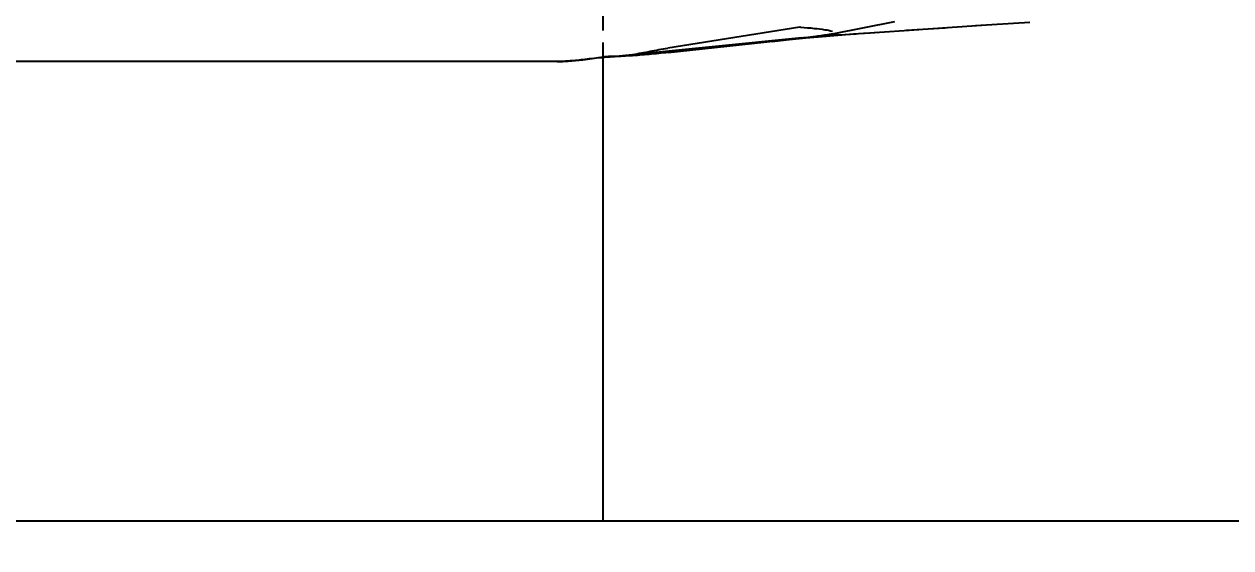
# Model space of a CAD drawing. Header units: millimetres. Extents: x 395 to 3386, y 0 to 2798.
# Drawn here: x 1286.72 to 1331.84, y 1228.28 to 1247.86 of the extents above; entities that cross this region are included whole.
import ezdxf

# ---------------------------------------------------------------- set-up
doc = ezdxf.new("R2010")
doc.units = ezdxf.units.MM
doc.header["$LTSCALE"] = 217.8
doc.header["$PDMODE"] = 3
doc.header["$PDSIZE"] = 8
doc.layers.get('0').update_dxf_attribs({"linetype": 'CONTINUOUS'})
doc.layers.get('Defpoints').update_dxf_attribs({"linetype": 'CONTINUOUS'})
doc.layers.add('02___PRT_ALL_AXES', color=7, linetype='CONTINUOUS')
doc.layers.add('MIXEDCOLOR', color=7, linetype='CONTINUOUS')
doc.styles.get("Standard").update_dxf_attribs({"font": 'taile.ttf'})
doc.dimstyles.new('DIMSTYLE_1', dxfattribs={"dimtxt": 23.333333, "dimasz": 23.333333, "dimexe": 1.5, "dimexo": 1, "dimgap": 0.875, "dimtad": 1, "dimdsep": 46, "dimtxsty": 'Standard', "dimblk": '_FILLED', "dimblk1": '_FILLED', "dimblk2": '_FILLED', "dimcen": 0.09, "dimazin": 2, "dimtp": 0.01, "dimtm": 0.01, "dimtfac": 1, "dimtofl": 0, "dimtmove": 0, "dimatfit": 3, "dimldrblk": '_FILLED', "dimfxl": 1, "dimtolj": 1, "dimarcsym": 0})
doc.dimstyles.new('DIMSTYLE_4', dxfattribs={"dimtxt": 23.333333, "dimasz": 23.333333, "dimexe": 1.5, "dimexo": 1, "dimgap": 0.875, "dimtad": 1, "dimdec": 0, "dimdsep": 46, "dimtxsty": 'Standard', "dimblk": '_FILLED', "dimblk1": '_FILLED', "dimblk2": '_FILLED', "dimcen": 0.09, "dimazin": 2, "dimtp": 0.01, "dimtm": 0.01, "dimtfac": 1, "dimtdec": 0, "dimtofl": 0, "dimtmove": 0, "dimatfit": 3, "dimldrblk": '_FILLED', "dimfxl": 1, "dimtolj": 1, "dimarcsym": 0})

# ---------------------------------------------------------------- blocks, each defined once
blk = doc.blocks.new('_FILLED')
at = {"color": 0, "linetype": 'ByBlock'}
blk.add_solid([(0, 0), (-1, 0.2143), (-1, -0.2143)], dxfattribs=at)
blk = doc.blocks.new('*D115')
at = {"color": 0, "linetype": 'Continuous', "lineweight": -2}
for p, q in [((1108.371, 1247.457), (1108.371, 1335.32)), ((1308.371, 1247.624), (1308.371, 1335.32)), ((1285.038, 1333.82), (1131.704, 1333.82))]:
    blk.add_line(p, q, dxfattribs=at)
at = {"layer": 'Defpoints', "color": 0}
for p in [(1108.371, 1333.82), (1308.371, 1246.624), (1108.371, 1246.457)]:
    blk.add_point(p, dxfattribs=at)
at = {"color": 0, "linetype": 'ByBlock', "lineweight": -2, "xscale": 23.3333333333, "yscale": 23.3333333333, "zscale": 23.3333333333, "rotation": 180}
blk.add_blockref('_FILLED', (1108.371, 1333.82), dxfattribs=at)
at = {"color": 0, "linetype": 'ByBlock', "lineweight": -2, "xscale": 23.3333333333, "yscale": 23.3333333333, "zscale": 23.3333333333}
blk.add_blockref('_FILLED', (1308.371, 1333.82), dxfattribs=at)
at = {"color": 0, "insert": (1223.927, 1365.806), "char_height": 23.3333, "attachment_point": 2, "line_spacing_factor": 0.9}
blk.add_mtext('\\A1;200', dxfattribs=at)
blk = doc.blocks.new('*D120')
at = {"color": 0, "linetype": 'Continuous', "lineweight": -2}
for p, q in [((1215.728, 1281.82), (1737.535, 1281.82)), ((1736.035, 230.853), (1736.035, 1258.486)), ((1401.94, 207.52), (1737.535, 207.52))]:
    blk.add_line(p, q, dxfattribs=at)
at = {"layer": 'Defpoints', "color": 0}
for p in [(1214.728, 1281.82), (1736.035, 1281.82), (1400.94, 207.52)]:
    blk.add_point(p, dxfattribs=at)
at = {"color": 0, "linetype": 'ByBlock', "lineweight": -2, "xscale": 23.3333333333, "yscale": 23.3333333333, "zscale": 23.3333333333}
for p, rotation in [((1736.035, 1281.82), 90), ((1736.035, 207.52), 270)]:
    blk.add_blockref('_FILLED', p, dxfattribs=dict(at, rotation=rotation))
at = {"color": 0, "insert": (1704.049, 746.045), "char_height": 23.3333, "attachment_point": 2, "rotation": 90, "line_spacing_factor": 0.9}
blk.add_mtext('\\A1;1074', dxfattribs=at)

msp = doc.modelspace()

# ---------------------------------------------------------------- linework, layer by layer
at = {"color": 7}
for p, q in [((1308.3711, 1229.2895), (1308.3711, 1247.1734)), ((1208.3711, 1229.2895), (1308.3711, 1229.2895))]:
    msp.add_line(p, q, dxfattribs=at)
at = {"layer": '02___PRT_ALL_AXES', "linetype": 'Continuous'}
msp.add_line((862.7864, 1229.2895), (1513.9558, 1229.2895), dxfattribs=at)
at = {"layer": 'MIXEDCOLOR', "linetype": 'Continuous'}
for p, q in [((1319.2587, 1247.9485), (1316.934, 1247.4835)), ((1322.2888, 1247.7999), (1324.3198, 1247.9337)), ((1315.7175, 1247.7441), (1310.7907, 1246.9615)), ((1316.3771, 1247.4025), (1317.179, 1247.4573)), ((1317.179, 1247.4573), (1316.4107, 1247.407)), ((1317.9443, 1247.5084), (1318.3419, 1247.5354)), ((1318.3419, 1247.5354), (1320.177, 1247.6587)), ((1318.3533, 1247.5356), (1318.6437, 1247.5553)), ((1319.7027, 1247.6273), (1321.1491, 1247.7238)), ((1320.6953, 1247.6938), (1322.5101, 1247.8144)), ((1315.7944, 1247.3387), (1308.8447, 1246.6525)), ((1310.8049, 1246.7982), (1315.7542, 1247.3276)), ((1316.3771, 1247.4025), (1316.4107, 1247.407)), ((1316.622, 1247.4202), (1316.4158, 1247.4065)), ((1309.1279, 1246.6783), (1309.4036, 1246.7077)), ((1306.6581, 1246.457), (1106.0895, 1246.457))]:
    msp.add_line(p, q, dxfattribs=at)
for points in [[(1314.6842, 1247.2131), (1315.3218, 1247.2794), (1315.945, 1247.3402), (1316.5542, 1247.3957), (1317.1487, 1247.446), (1317.7282, 1247.4912), (1318.2934, 1247.5315)], [(1315.2127, 1247.2812), (1315.668, 1247.3251), (1316.1155, 1247.3659), (1316.5551, 1247.4038), (1316.9866, 1247.4388), (1317.4098, 1247.4709), (1317.825, 1247.5003)], [(1315.7526, 1247.7455), (1315.7486, 1247.7457), (1315.7447, 1247.7459), (1315.7408, 1247.7459), (1315.7369, 1247.7459), (1315.733, 1247.7457), (1315.7291, 1247.7454), (1315.7252, 1247.7451), (1315.7214, 1247.7446), (1315.7175, 1247.7441)]]:
    msp.add_lwpolyline(points, dxfattribs=at)
for points, knots in [([(1315.7524, 1247.7455), (1315.9214, 1247.7323), (1316.2248, 1247.7058), (1316.6207, 1247.6578), (1316.8473, 1247.6191), (1316.9388, 1247.5959)], [0, 0, 0, 0, 0.4249368, 0.7632084, 1, 1, 1, 1]), ([(1316.934, 1247.4835), (1316.8893, 1247.4744), (1316.7871, 1247.4572), (1316.6082, 1247.4308), (1316.474, 1247.4138), (1316.3974, 1247.4042)], [0, 0, 0, 0, 0.2523121, 0.5728743, 1, 1, 1, 1]), ([(1316.9415, 1247.485), (1316.8934, 1247.4754), (1316.7856, 1247.4572), (1316.6085, 1247.4318), (1316.4797, 1247.4154), (1316.4107, 1247.407)], [0, 0, 0, 0, 0.2738382, 0.6114594, 1, 1, 1, 1]), ([(1316.3771, 1247.4025), (1316.3102, 1247.3927), (1316.1737, 1247.3748), (1315.9659, 1247.3505), (1315.8252, 1247.3352), (1315.7541, 1247.3276)], [0, 0, 0, 0, 0.3232796, 0.6580158, 1, 1, 1, 1]), ([(1315.7944, 1247.3387), (1315.865, 1247.3456), (1316.0042, 1247.3595), (1316.21, 1247.3812), (1316.345, 1247.3973), (1316.4115, 1247.406)], [0, 0, 0, 0, 0.342647, 0.6761622, 1, 1, 1, 1]), ([(1306.6523, 1246.457), (1306.7905, 1246.457), (1307.112, 1246.4745), (1307.6601, 1246.5297), (1308.0694, 1246.5836), (1308.2965, 1246.6156)], [0, 0, 0, 0, 0.2507719, 0.5837448, 1, 1, 1, 1]), ([(1308.2693, 1246.6111), (1308.0471, 1246.5799), (1307.6464, 1246.5275), (1307.1092, 1246.474), (1306.7938, 1246.457), (1306.6581, 1246.457)], [0, 0, 0, 0, 0.4155308, 0.7485962, 1, 1, 1, 1]), ([(1308.2693, 1246.6111), (1308.3131, 1246.6172), (1308.4032, 1246.6277), (1308.5422, 1246.6379), (1308.6372, 1246.6412), (1308.6859, 1246.642)], [0, 0, 0, 0, 0.3174962, 0.6505211, 1, 1, 1, 1]), ([(1308.6792, 1246.6467), (1308.6346, 1246.6454), (1308.5475, 1246.6415), (1308.4198, 1246.6312), (1308.3369, 1246.6213), (1308.2965, 1246.6156)], [0, 0, 0, 0, 0.3480201, 0.6810947, 1, 1, 1, 1]), ([(1310.8023, 1246.798), (1310.5654, 1246.7726), (1310.0926, 1246.7247), (1309.3872, 1246.6677), (1308.9182, 1246.6462), (1308.6859, 1246.6421)], [0, 0, 0, 0, 0.3367008, 0.6716383, 1, 1, 1, 1]), ([(1308.8447, 1246.6525), (1309.055, 1246.6663), (1309.4828, 1246.7205), (1310.1276, 1246.8425), (1310.5654, 1246.9257), (1310.7884, 1246.9611)], [0, 0, 0, 0, 0.3211708, 0.6559717, 1, 1, 1, 1])]:
    msp.add_open_spline(points, degree=3, knots=knots, dxfattribs=at)
msp.add_open_spline([(1308.6792, 1246.6467), (1308.7157, 1246.6477), (1308.7522, 1246.6488), (1308.7887, 1246.6503)], degree=3, dxfattribs=at)

# ---------------------------------------------------------------- dimensions: what is measured, and where the dimension line sits
at = {"linetype": 'Continuous'}
dim = msp.add_linear_dim(base=(1108.3711, 1333.8198), p1=(1308.3711, 1246.6235), p2=(1108.3711, 1246.457), angle=180, text='200', dimstyle='DIMSTYLE_1', dxfattribs=at)
dim.commit()
dim.dimension.update_dxf_attribs({"geometry": '*D115', "text_midpoint": (1223.9267, 1333.8198), "dimtype": 160})
dim = msp.add_linear_dim(base=(1736.0349, 1281.8196), p1=(1400.9404, 207.5196), p2=(1214.7283, 1281.8196), angle=90, dimstyle='DIMSTYLE_4', dxfattribs=at)
dim.commit()
dim.dimension.update_dxf_attribs({"geometry": '*D120', "text_midpoint": (1736.0349, 746.0452), "dimtype": 160})

doc.saveas('drawing.dxf')
